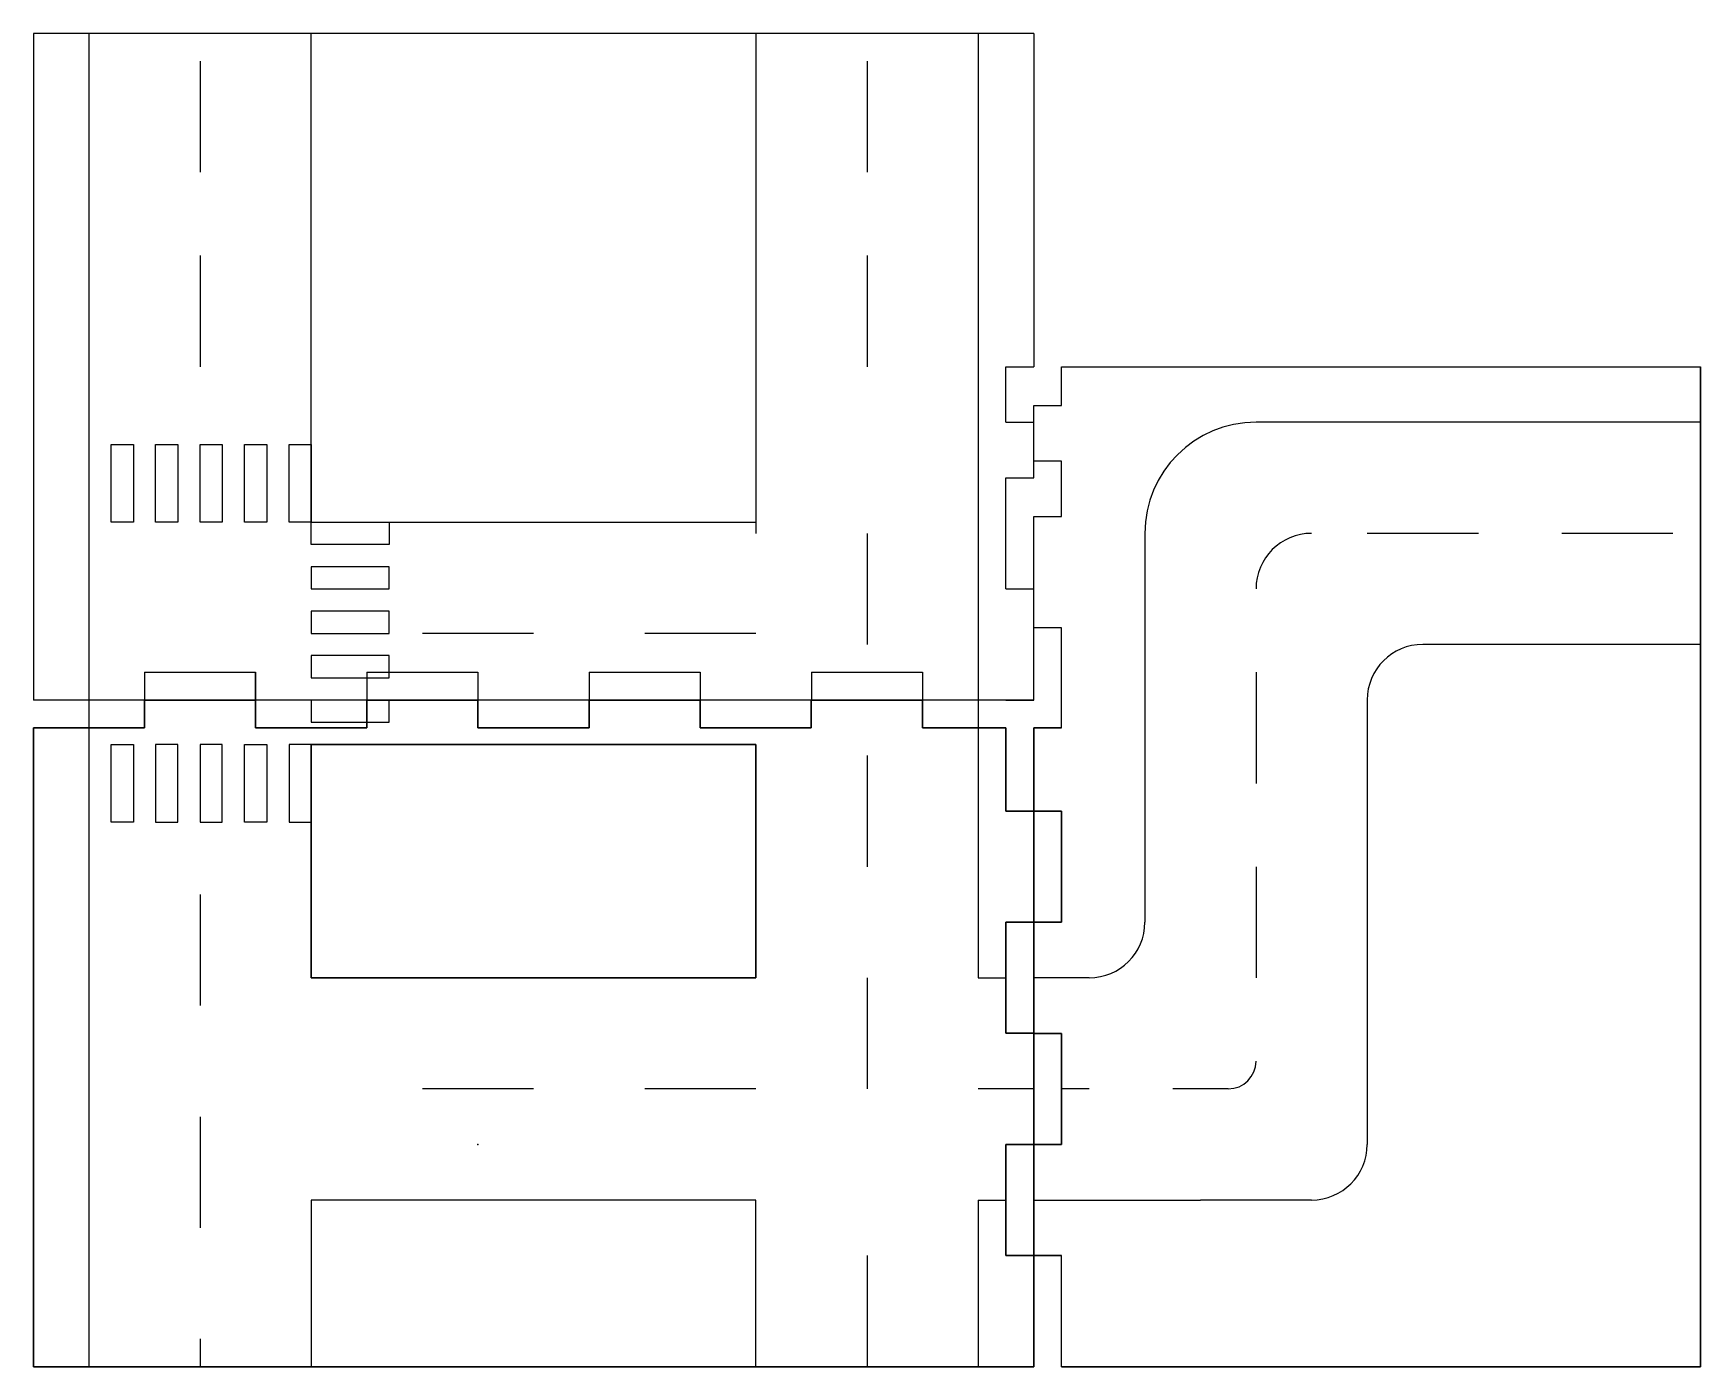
# Model space of a CAD drawing. Header units: millimetres. Extents: x -400 to 1100, y -200 to 1000.
import ezdxf

# ---------------------------------------------------------------- set-up
doc = ezdxf.new("R2010")
doc.units = ezdxf.units.MM
doc.layers.get('0').update_dxf_attribs({"linetype": 'CONTINUOUS'})

msp = doc.modelspace()

# ---------------------------------------------------------------- linework, layer by layer
for p, q in [((500, 1000), (-400, 1000)), ((-400, 1000), (-400, 400)), ((-350, 1000), (-350, -200)), ((-350, 1000), (-350, -200)), ((-150, 560), (-150, 1000)), ((-150, 560), (-150, 1000)), ((250, 1000), (250, 550)), ((250, 1000), (250, 550)), ((450, 1000), (450, 150)), ((450, 1000), (450, 150)), ((500, 1000), (500, 700)), ((-250, 975), (-250, 875)), ((-250, 975), (-250, 875)), ((350, 975), (350, 875)), ((350, 975), (350, 875)), ((-250, 800), (-250, 700)), ((-250, 800), (-250, 700)), ((350, 800), (350, 700)), ((350, 800), (350, 700)), ((475, 700), (500, 700)), ((475, 650.1), (475, 700)), ((1100, -200), (1100, 700)), ((475, 650.1), (500, 650.1)), ((500, 600), (500, 650.1)), ((1100, 650), (700, 650)), ((1100, 650), (700, 650)), ((475, 500.1), (475, 600)), ((475, 600), (500, 600)), ((-150, 560), (250, 560)), ((-150, 560), (250, 560)), ((350, 550), (350, 450)), ((350, 550), (350, 450)), ((600, 550), (600, 300)), ((600, 550), (600, 300)), ((900, 550), (800, 550)), ((900, 550), (800, 550)), ((1075, 550), (975, 550)), ((1075, 550), (975, 550)), ((475, 500.1), (500, 500.1)), ((500, 400), (500, 500.1)), ((50, 460), (-50, 460)), ((50, 460), (-50, 460)), ((250, 460), (150, 460)), ((250, 460), (150, 460)), ((1100, 450), (850, 450)), ((1100, 450), (850, 450)), ((-299.9, 425), (-200, 425)), ((-299.9, 425), (-299.9, 400)), ((-99.9, 425), (-99.9, 400)), ((-99.9, 425), (0, 425)), ((0, 425), (0, 400)), ((100.1, 425), (200, 425)), ((100.1, 425), (100.1, 400)), ((200, 425), (200, 400)), ((300.1, 425), (300.1, 400)), ((300.1, 425), (400, 425)), ((400, 425), (400, 400)), ((700, 425), (700, 325)), ((700, 425), (700, 325)), ((-299.9, 400), (-400, 400)), ((-300.1, 400), (-400, 400)), ((-299.9, 400), (-300.1, 375)), ((-299.9, 400), (-200, 400)), ((-99.9, 400), (-200, 400)), ((-80, 400), (-150, 400)), ((100.1, 400), (0, 400)), ((300.1, 400), (200, 400)), ((500, 400), (400, 400)), ((475, 400), (500, 400)), ((800, 400), (800, 300)), ((800, 400), (800, 300)), ((-400, 375), (-300.1, 375)), ((500, 375), (500, 299.9)), ((350, 350), (350, 250)), ((350, 350), (350, 250)), ((600, 300), (600, 200)), ((600, 300), (600, 200)), ((800, 300), (800, 0)), ((800, 300), (800, 0)), ((525, 299.9), (525, 200)), ((700, 250), (700, 150)), ((700, 250), (700, 150)), ((-250, 225), (-250, 125)), ((-250, 225), (-250, 125)), ((525, 200), (500, 200)), ((500, 99.9), (500, 200)), ((350, 150), (350, 50)), ((350, 150), (350, 50)), ((450, 150), (475, 150)), ((450, 150), (475, 150)), ((550, 150), (500, 150)), ((550, 150), (500, 150)), ((50, 50), (-50, 50)), ((50, 50), (-50, 50)), ((250, 50), (150, 50)), ((250, 50), (150, 50)), ((500, 50), (450, 50)), ((500, 50), (450, 50)), ((550, 50), (525, 50)), ((550, 50), (525, 50)), ((675, 50), (625, 50)), ((675, 50), (625, 50)), ((-250, 25), (-250, -75)), ((-250, 25), (-250, -75)), ((250, -50), (-150, -50)), ((-150, -50), (-150, -200)), ((-150, -50), (-150, -200)), ((250, -50), (-150, -50)), ((250, -200), (250, -50)), ((250, -200), (250, -50)), ((450, -50), (450, -200)), ((450, -50), (475, -50)), ((450, -50), (450, -200)), ((450, -50), (475, -50)), ((500, -50), (650, -50)), ((500, -50), (650, -50)), ((750, -50), (650, -50)), ((750, -50), (650, -50)), ((350, -100), (350, -200)), ((350, -100), (350, -200)), ((525, -200), (525, -100.1)), ((525, -200), (525, -100.1)), ((-250, -175), (-250, -200)), ((-250, -175), (-250, -200)), ((525, -200), (1100, -200))]:
    msp.add_line(p, q)
for points in [[(525, 700), (1100, 700), (1100, -200), (525, -200), (525, -100), (500, -100), (500, 0), (500, -100), (500, 0), (525, 0), (525, 99.9), (525, 0), (525, 99.9), (500, 99.9), (500, 200), (500, 99.9), (500, 200), (525, 200), (525, 299.9), (500, 299.9), (500, 375), (500, 299.9), (525, 299.9), (500, 299.9), (500, 375), (525, 375), (525, 465.1), (500, 465.1), (500, 565.2), (525, 565.2), (525, 614.9), (500, 614.9), (500, 665), (525, 665), (525, 675), (525, 685)], [(-330, 630), (-310, 630), (-310, 560), (-330, 560)], [(-330, 560), (-330, 630), (-310, 630), (-310, 560)], [(-290, 560), (-290, 630), (-270, 630), (-270, 560)], [(-290, 560), (-290, 630), (-270, 630), (-270, 560)], [(-250, 630), (-230, 630), (-230, 560), (-250, 560)], [(-230, 560), (-250, 560), (-250, 630), (-230, 630)], [(-190, 630), (-190, 560), (-210, 560), (-210, 630)], [(-190, 560), (-210, 560), (-210, 630), (-190, 630)], [(-150, 560), (-170, 560), (-170, 630), (-150, 630)], [(-170, 560), (-170, 630), (-150, 630), (-150, 560)], [(-80, 540), (-150, 540), (-150, 560), (-80, 560)], [(-80, 560), (-80, 540), (-150, 540), (-150, 560)], [(-80, 520), (-150, 520), (-150, 500), (-80, 500)], [(-150, 520), (-150, 500), (-80, 500), (-80, 520)], [(-150, 480), (-150, 460), (-80, 460), (-80, 480)], [(-150, 460), (-80, 460), (-80, 480), (-150, 480)], [(-80, 420), (-80, 440), (-150, 440), (-150, 420)], [(-80, 440), (-150, 440), (-150, 420), (-80, 420)], [(-200, 425), (-200, 400)], [(-300.1, 400), (-300.1, 375), (-400, 375), (-400, -200), (-400, 375), (-300.1, 375)], [(-299.9, 400), (-200, 400), (-200, 375), (-200, 400)], [(-150, 380), (-80, 380), (-80, 400), (-150, 400)], [(-150, 380), (-80, 380), (-80, 400), (-150, 400)], [(200, 400), (99.9, 400), (99.9, 375), (0, 375), (0, 400), (-100.1, 400), (0, 400), (0, 375), (99.9, 375), (99.9, 400)], [(-100.1, 400), (-100.1, 375)], [(200, 400), (200, 375)], [(299.9, 400), (400, 400)], [(299.9, 375), (299.9, 400)], [(400, 375), (475, 375), (400, 375), (400, 400)], [(-200, 375), (-100.1, 375)], [(525, 375), (500, 375)], [(-330, 360), (-310, 360), (-310, 290), (-330, 290)], [(-330, 290), (-330, 360), (-310, 360), (-310, 290)], [(-290, 290), (-270, 290), (-270, 360), (-290, 360)], [(-290, 360), (-290, 290), (-270, 290), (-270, 360)], [(-250, 360), (-250, 290), (-230, 290), (-230, 360)], [(-250, 290), (-230, 290), (-230, 360), (-250, 360)], [(-190, 360), (-190, 290), (-210, 290), (-210, 360)], [(-210, 360), (-190, 360), (-190, 290), (-210, 290)], [(-170, 360), (-170, 290), (-150, 290), (-150, 360)], [(-170, 290), (-150, 290), (-150, 360), (-170, 360)], [(-150, 150), (250, 150), (250, 360), (-150, 360)], [(-150, 360), (250, 360), (250, 150), (-150, 150)], [(200, 375), (299.9, 375)], [(475, 375), (475, 300.1), (500, 300.1), (500, 200), (500, 300.1), (475, 300.1)], [(525, 299.9), (525, 200)], [(500, 200), (475, 200)], [(475, 200), (475, 100.1)], [(525, 200), (500, 200)], [(475, 100.1), (500, 100.1)], [(500, 100.1), (500, 0)], [(500, 99.9), (525, 99.9)], [(475, -99.9), (500, -99.9), (475, -99.9), (475, 0)], [(500, 0), (475, 0)], [(500, 0), (525, 0)], [(500, -99.9), (500, -200)], [(500, -100), (525, -100.1)], [(500, -200), (-400, -200)]]:
    msp.add_lwpolyline(points, close=True)
for centre, radius, start, end in [((700, 550), 100, 90, 180), ((700, 550), 100, 90, 180), ((750, 500), 50, 90, 180), ((750, 500), 50, 90, 180), ((850, 400), 50, 90, 180), ((850, 400), 50, 90, 180), ((550, 200), 50, -90, 0), ((550, 200), 50, -90, 0), ((675, 75), 25, -90, 0), ((675, 75), 25, -90, 0), ((750, 0), 50, -90, 0), ((750, 0), 50, -90, 0)]:
    msp.add_arc(centre, radius, start, end)
msp.add_point((0, 0))
msp.add_point((0, 0))
msp.add_point((0, 0))
msp.add_point((0, 0))
msp.add_point((0, 0))
msp.add_point((0, 0))
msp.add_point((0, 0))
msp.add_point((0, 0))
msp.add_point((0, 0))

doc.saveas('drawing.dxf')
